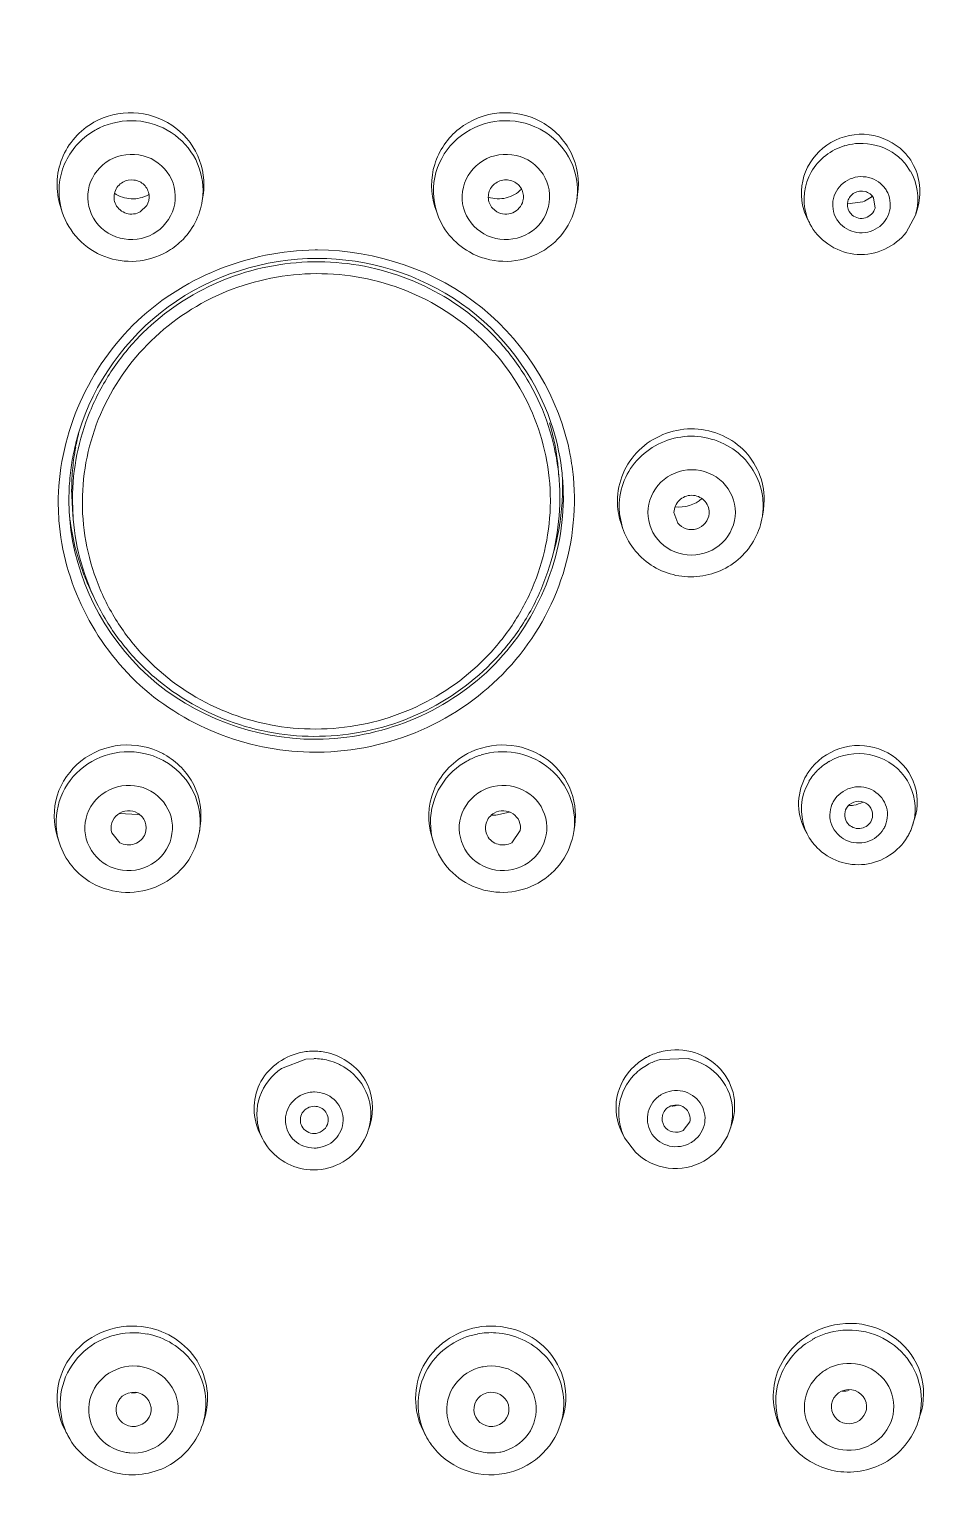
# Model space of a CAD drawing. Header units: millimetres. Extents: x 0 to 460316, y -63250 to 103204.
# Drawn here: x 183185.34 to 183211.08, y 49439.79 to 49481.41 of the extents above; entities that cross this region are included whole.
import ezdxf

# ---------------------------------------------------------------- set-up
doc = ezdxf.new("R2010")
doc.units = ezdxf.units.MM
doc.header["$LTSCALE"] = 25

msp = doc.modelspace()

# ---------------------------------------------------------------- linework, layer by layer
at = {"color": 7, "linetype": 'Continuous', "lineweight": 20}
for p, q in [((183210.149, 49477.585), (183210.272, 49477.394)), ((183190.233, 49476.562), (183190.256, 49476.718)), ((183200.831, 49476.562), (183200.856, 49476.734)), ((183208.928, 49476.527), (183208.498, 49476.469)), ((183209.276, 49476.35), (183209.236, 49476.637)), ((183186.269, 49476.233), (183186.217, 49476.396)), ((183188.659, 49476.419), (183188.477, 49476.243)), ((183196.867, 49476.233), (183196.819, 49476.382)), ((183198.574, 49476.243), (183198.449, 49476.344)), ((183207.406, 49475.958), (183207.368, 49476.034)), ((183208.545, 49476.249), (183208.628, 49476.15)), ((183210.42, 49476.153), (183210.161, 49475.66)), ((183210.42, 49476.153), (183210.474, 49476.324)), ((183207.477, 49475.825), (183207.434, 49475.905)), ((183193.493, 49475.163), (183193.425, 49475.163)), ((183200.331, 49468.681), (183200.308, 49468.961)), ((183186.533, 49468.39), (183186.556, 49467.819)), ((183186.579, 49467.539), (183186.556, 49468.079)), ((183186.579, 49467.539), (183186.556, 49467.819)), ((183203.691, 49467.426), (183203.584, 49467.728)), ((183204.581, 49467.728), (183204.579, 49467.693)), ((183206.089, 49467.625), (183206.116, 49467.806)), ((183206.116, 49467.806), (183206.137, 49468.088)), ((183186.479, 49467.538), (183186.479, 49467.536)), ((183202.125, 49467.296), (183202.042, 49467.688)), ((183202.125, 49467.296), (183202.078, 49467.441)), ((183193.423, 49461.302), (183193.488, 49461.303)), ((183193.428, 49460.935), (183193.495, 49460.935)), ((183207.303, 49459.908), (183207.412, 49460.107)), ((183187.887, 49459.196), (183188.404, 49459.175)), ((183198.538, 49459.148), (183198.929, 49459.236)), ((183209.155, 49458.967), (183209.202, 49459.087)), ((183210.341, 49458.869), (183210.397, 49459.045)), ((183187.897, 49458.372), (183187.672, 49458.648)), ((183190.151, 49458.688), (183190.175, 49458.847)), ((183199.235, 49458.717), (183198.991, 49458.372)), ((183200.749, 49458.688), (183200.775, 49458.863)), ((183207.355, 49458.621), (183207.284, 49458.758)), ((183210.341, 49458.869), (183210.296, 49458.745)), ((183186.188, 49458.359), (183186.132, 49458.529)), ((183196.786, 49458.359), (183196.735, 49458.515)), ((183192.475, 49451.976), (183193.162, 49452.239)), ((183193.162, 49452.239), (183193.394, 49452.248)), ((183202.639, 49451.956), (183202.835, 49452.076)), ((183203.203, 49452.235), (183203.984, 49452.258)), ((183194.929, 49450.226), (183194.981, 49450.39)), ((183203.843, 49450.222), (183204.03, 49450.462)), ((183205.174, 49450.265), (183205.23, 49450.439)), ((183191.943, 49449.978), (183191.864, 49450.134)), ((183202.188, 49450.017), (183202.113, 49450.163)), ((183202.493, 49449.603), (183202.188, 49450.017)), ((183188.438, 49444.488), (183188.669, 49444.452)), ((183197.794, 49444.402), (183198.023, 49444.452)), ((183207.306, 49444.175), (183207.506, 49444.294)), ((183190.243, 49441.899), (183190.295, 49442.061)), ((183200.375, 49441.899), (183200.43, 49442.075)), ((183210.498, 49441.975), (183210.558, 49442.164)), ((183186.424, 49441.582), (183186.338, 49441.751)), ((183196.556, 49441.582), (183196.475, 49441.739)), ((183206.679, 49441.658), (183206.605, 49441.803))]:
    msp.add_line(p, q, dxfattribs=at)
for centre, radius, start, end in [((183188.21, 49476.761), 2.06, 119.2807, 125.3363), ((183188.213, 49476.756), 2.066, 115.4242, 119.2772), ((183198.833, 49476.771), 2.051, 60.5983, 66.6714), ((183208.886, 49476.524), 1.658, 101.696, 106.1177), ((183208.886, 49476.521), 1.661, 89.768, 101.6812), ((183208.886, 49476.522), 1.661, 87.9994, 89.7513), ((183208.912, 49476.585), 1.591, 38.934, 53.2311), ((183208.931, 49476.808), 1.624, 31.9026, 44.6815), ((183208.952, 49476.822), 1.597, 30.4706, 31.8746), ((183208.92, 49476.441), 0.791, 30.4827, 38.8786), ((183188.268, 49477.51), 0.897, 299.2823, 300.1788), ((183188.317, 49476.847), 1.936, 351.5373, 356.1708), ((183198.913, 49476.848), 1.939, 351.5399, 357.5876), ((183208.589, 49477.396), 0.933, 291.3039, 304.7254), ((183208.595, 49477.387), 0.922, 304.7474, 307.1817), ((183208.596, 49477.386), 0.921, 307.1845, 310.5074), ((183208.802, 49476.768), 1.611, 196.8499, 207.0857), ((183208.803, 49476.607), 1.539, 195.8697, 201.7411), ((183208.813, 49476.611), 1.55, 201.737, 207.0852), ((183208.864, 49476.448), 0.791, 210.4827, 218.8786), ((183208.951, 49476.62), 1.541, 342.3806, 346.4871), ((183188.215, 49476.895), 2.054, 299.2972, 313.8541), ((183193.771, 49468.416), 6.56, 4.7624, 16.3833), ((183193.812, 49468.144), 6.642, 7.1931, 18.7428), ((183193.113, 49468.083), 6.657, 163.2662, 166.9997), ((183193.119, 49468.354), 6.587, 165.5446, 169.3121), ((183193.124, 49468.08), 6.669, 167.0012, 172.0998), ((183193.098, 49468.358), 6.564, 169.3143, 174.4714), ((183193.103, 49468.083), 6.647, 172.0996, 177.2988), ((183193.086, 49468.359), 6.552, 174.4717, 179.7341), ((183193.81, 49468.14), 6.544, 4.7451, 7.2013), ((183193.819, 49468.147), 6.634, 4.7682, 7.1803), ((183193.839, 49468.08), 6.927, 5.3006, 10.5773), ((183193.796, 49468.139), 6.558, 359.7393, 4.7446), ((183193.806, 49468.42), 6.625, 359.8664, 3.1693), ((183193.823, 49468.147), 6.63, 359.5734, 4.7508), ((183193.07, 49468.086), 6.614, 177.3096, 184.7665), ((183193.805, 49468.42), 6.626, 357.254, 359.8637), ((183193.073, 49468.017), 6.918, 180.3955, 184.2805), ((183193.08, 49468.361), 6.647, 185.6166, 187.1142), ((183193.746, 49468.426), 6.685, 344.5948, 357.2324), ((183203.961, 49468.049), 1.978, 179.7901, 197.8864), ((183203.966, 49467.892), 1.934, 179.7404, 186.0554), ((183204.165, 49467.911), 1.945, 351.5469, 356.9371), ((183204.175, 49467.91), 1.934, 359.7404, 6.0554), ((183204.182, 49467.91), 1.928, 356.9397, 359.7361), ((183193.104, 49468.368), 6.671, 187.1459, 200.6286), ((183193.119, 49468.375), 6.688, 200.6445, 204.7681), ((183193.113, 49468.373), 6.682, 204.7693, 207.2851), ((183188.153, 49458.896), 2.051, 60.5982, 66.6714), ((183188.139, 49459.047), 2.091, 60.5932, 62.2659), ((183198.726, 49458.887), 2.06, 119.2806, 125.3362), ((183198.723, 49459.023), 2.116, 117.7292, 119.2813), ((183198.724, 49458.891), 2.055, 118.0399, 119.2815), ((183198.73, 49458.88), 2.068, 116.1969, 118.0394), ((183198.738, 49458.862), 2.087, 107.1376, 116.1894), ((183208.792, 49459.271), 1.623, 122.5951, 130.4862), ((183208.794, 49459.269), 1.626, 120.636, 122.5963), ((183208.795, 49459.267), 1.628, 119.5684, 120.6356), ((183208.748, 49459.455), 1.639, 148.1838, 149.1424), ((183208.781, 49459.434), 1.678, 136.0294, 148.144), ((183208.773, 49459.293), 1.594, 134.8081, 149.0861), ((183208.78, 49459.287), 1.603, 130.4932, 134.8039), ((183208.788, 49459.151), 0.792, 149.1412, 157.5271), ((183208.509, 49460.362), 0.942, 271.4269, 279.9825), ((183208.507, 49460.368), 0.948, 280.0334, 297.1516), ((183188.183, 49460.067), 0.919, 283.9248, 284.5098), ((183188.183, 49460.068), 0.919, 284.51, 285.8922), ((183198.534, 49460.076), 0.928, 263.4569, 267.2219), ((183198.534, 49460.074), 0.926, 267.2216, 270.2234), ((183208.867, 49459.336), 1.547, 342.3978, 352.1147), ((183188.033, 49458.956), 1.94, 190.3576, 197.9483), ((183188.233, 49458.973), 1.939, 351.5399, 357.5876), ((183198.632, 49458.956), 1.941, 188.2187, 197.9423), ((183198.834, 49458.973), 1.936, 351.5375, 356.7358), ((183208.779, 49459.352), 1.602, 207.1775, 224.6054), ((183208.839, 49459.168), 0.792, 329.1412, 337.5271), ((183208.822, 49459.352), 1.594, 329.1428, 333.5513), ((183208.827, 49459.35), 1.589, 333.5528, 337.591), ((183193.383, 49450.711), 1.757, 90.7479, 103.4519), ((183193.383, 49450.734), 1.734, 90.0002, 90.73), ((183193.383, 49450.736), 1.733, 89.3284, 89.9999), ((183193.382, 49450.718), 1.75, 76.3669, 89.317), ((183203.645, 49450.758), 1.749, 105.775, 118.3717), ((183193.395, 49450.597), 1.659, 76.0762, 89.9788), ((183193.399, 49450.618), 1.637, 65.4681, 76.0391), ((183193.407, 49450.636), 1.618, 60.0746, 65.455), ((183193.409, 49450.64), 1.613, 59.2301, 60.0691), ((183203.63, 49450.788), 1.715, 119.2835, 132.8256), ((183203.618, 49450.678), 1.61, 127.4611, 132.5401), ((183203.629, 49450.79), 1.713, 118.4045, 119.2817), ((183203.626, 49450.668), 1.623, 117.959, 119.2814), ((183203.63, 49450.661), 1.631, 117.0066, 117.9594), ((183203.64, 49450.64), 1.654, 105.3004, 116.9866), ((183203.643, 49450.656), 1.637, 76.5621, 78.002), ((183203.642, 49450.652), 1.642, 68.1404, 76.5585), ((183193.406, 49450.473), 0.84, 90.0052, 98.0678), ((183203.645, 49450.526), 0.824, 119.2806, 127.445), ((183203.432, 49451.854), 0.948, 275.5909, 282.8622), ((183193.412, 49450.709), 1.592, 331.7089, 342.3517), ((183193.459, 49450.693), 1.543, 342.3837, 349.3051), ((183203.661, 49450.746), 1.588, 334.5753, 342.3715), ((183203.703, 49450.732), 1.544, 342.3869, 350.7131), ((183193.317, 49450.682), 1.544, 198.6991, 207.1043), ((183193.359, 49450.704), 1.591, 207.1285, 216.5357), ((183203.562, 49450.72), 1.543, 200.1092, 207.1081), ((183203.649, 49450.586), 0.824, 299.2806, 307.445), ((183193.398, 49450.562), 0.84, 270.0052, 278.0678), ((183198.413, 49442.365), 2.129, 86.563, 100.575), ((183208.54, 49442.56), 2.193, 117.1325, 119.2774), ((183208.536, 49442.453), 2.116, 105.1565, 116.146), ((183208.517, 49442.492), 2.073, 118.3972, 119.2792), ((183208.524, 49442.479), 2.088, 116.159, 118.3957), ((183188.291, 49442.254), 1.298, 79.3814, 85.76), ((183198.423, 49442.252), 1.3, 100.6062, 106.9778), ((183208.538, 49442.346), 1.279, 119.278, 125.7171), ((183188.26, 49443.733), 0.947, 267.236, 277.5424), ((183208.282, 49443.77), 0.945, 274.6595, 286.3245), ((183198.495, 49442.495), 1.972, 344.6519, 359.3978), ((183188.361, 49442.497), 1.974, 342.3914, 351.8978), ((183198.306, 49442.479), 1.966, 194.2969, 201.999), ((183198.497, 49442.496), 1.97, 342.3823, 344.631), ((183208.436, 49442.557), 1.974, 199.0643, 207.1056), ((183208.617, 49442.572), 1.974, 342.3822, 349.3703), ((183188.18, 49442.481), 1.973, 201.588, 207.1104), ((183198.315, 49442.483), 1.977, 201.9965, 207.0946), ((183198.353, 49442.503), 2.019, 207.1283, 215.3868), ((183208.484, 49442.583), 2.028, 207.1466, 218.2578), ((183188.28, 49442.382), 1.298, 259.3814, 265.76), ((183198.412, 49442.384), 1.3, 280.6062, 286.9778), ((183208.543, 49442.441), 1.279, 299.278, 305.7171)]:
    msp.add_arc(centre, radius, start, end, dxfattribs=at)
for centre, major_axis, ratio in [((183188.286, 49442.321), (0.494, 0.054), 0.975404), ((183198.417, 49442.321), (0.496, 0.036), 0.975732), ((183208.539, 49442.396), (0.497, 0.023), 0.974857)]:
    msp.add_ellipse(centre, major_axis=major_axis, ratio=ratio, dxfattribs=at)
for points, knots in [([(183193.585, 49522.819), (183200.728, 49522.822), (183215.108, 49520.069), (183233.353, 49508.2), (183245.58, 49490.378), (183248.401, 49476.224), (183248.369, 49469.254)], [0, 0, 0, 0, 0.253221, 0.504354, 0.752934, 1, 1, 1, 1]), ([(183141.503, 49478.122), (183142.609, 49483.98), (183146.99, 49495.445), (183159.095, 49509.298), (183175.261, 49518.327), (183187.519, 49520.413), (183193.611, 49520.413)], [0, 0, 0, 0, 0.247026, 0.496217, 0.747546, 1, 1, 1, 1]), ([(183190.256, 49476.718), (183190.311, 49477.089), (183190.203, 49477.883), (183189.426, 49478.789), (183188.286, 49479.158), (183187.499, 49478.968), (183187.166, 49478.781)], [0, 0, 0, 0, 0.247154, 0.496335, 0.748038, 1, 1, 1, 1]), ([(183199.846, 49478.781), (183199.489, 49478.982), (183198.633, 49479.17), (183197.427, 49478.694), (183196.688, 49477.633), (183196.695, 49476.764), (183196.819, 49476.382)], [0, 0, 0, 0, 0.251421, 0.503447, 0.75297, 1, 1, 1, 1]), ([(183187.166, 49478.781), (183186.767, 49478.558), (183186.103, 49477.821), (183186.077, 49476.826), (183186.217, 49476.396)], [0, 0, 0, 0, 0.502218, 1, 1, 1, 1]), ([(183187.326, 49478.622), (183187.643, 49478.772), (183188.365, 49478.912), (183189.399, 49478.57), (183190.128, 49477.77), (183190.272, 49477.059), (183190.249, 49476.718)], [0, 0, 0, 0, 0.252975, 0.504928, 0.753619, 1, 1, 1, 1]), ([(183196.867, 49476.233), (183196.752, 49476.59), (183196.735, 49477.396), (183197.387, 49478.404), (183198.482, 49478.91), (183199.292, 49478.807), (183199.645, 49478.655)], [0, 0, 0, 0, 0.246335, 0.495045, 0.747261, 1, 1, 1, 1]), ([(183199.84, 49478.558), (183200.152, 49478.382), (183200.69, 49477.855), (183200.865, 49477.12), (183200.85, 49476.766)], [0, 0, 0, 0, 0.502626, 1, 1, 1, 1]), ([(183200.856, 49476.734), (183200.915, 49477.127), (183200.787, 49477.972), (183200.194, 49478.585), (183199.846, 49478.781)], [0, 0, 0, 0, 0.498452, 1, 1, 1, 1]), ([(183186.269, 49476.233), (183186.144, 49476.62), (183186.146, 49477.505), (183186.683, 49478.204), (183187.019, 49478.442)], [0, 0, 0, 0, 0.497128, 1, 1, 1, 1]), ([(183210.085, 49477.95), (183209.83, 49478.207), (183209.115, 49478.555), (183207.969, 49478.312), (183207.193, 49477.436), (183207.156, 49476.645), (183207.26, 49476.301)], [0, 0, 0, 0, 0.249499, 0.501816, 0.75268, 1, 1, 1, 1]), ([(183207.323, 49476.186), (183207.214, 49476.568), (183207.32, 49477.466), (183208.037, 49478.005), (183208.425, 49478.117)], [0, 0, 0, 0, 0.495598, 1, 1, 1, 1]), ([(183188.844, 49475.619), (183188.568, 49475.464), (183187.872, 49475.37), (183187.04, 49475.988), (183186.899, 49477.017), (183187.341, 49477.559), (183187.613, 49477.711)], [0, 0, 0, 0, 0.253346, 0.50366, 0.750288, 1, 1, 1, 1]), ([(183187.613, 49477.711), (183187.889, 49477.866), (183188.586, 49477.96), (183189.418, 49477.342), (183189.558, 49476.313), (183189.116, 49475.772), (183188.844, 49475.619)], [0, 0, 0, 0, 0.253346, 0.50366, 0.750288, 1, 1, 1, 1]), ([(183198.202, 49475.619), (183197.931, 49475.771), (183197.493, 49476.316), (183197.645, 49477.343), (183198.478, 49477.959), (183199.176, 49477.867), (183199.452, 49477.711)], [0, 0, 0, 0, 0.248597, 0.495523, 0.746937, 1, 1, 1, 1]), ([(183199.452, 49477.711), (183199.722, 49477.559), (183200.161, 49477.014), (183200.008, 49475.987), (183199.175, 49475.371), (183198.477, 49475.464), (183198.202, 49475.619)], [0, 0, 0, 0, 0.248597, 0.495523, 0.746937, 1, 1, 1, 1]), ([(183187.783, 49476.449), (183187.729, 49476.555), (183187.706, 49476.822), (183187.878, 49477.025), (183187.983, 49477.083)], [0, 0, 0, 0, 0.496842, 1, 1, 1, 1]), ([(183187.983, 49477.083), (183188.076, 49477.136), (183188.302, 49477.18), (183188.608, 49477.033), (183188.761, 49476.731), (183188.713, 49476.508), (183188.659, 49476.419)], [0, 0, 0, 0, 0.253388, 0.505079, 0.752735, 1, 1, 1, 1]), ([(183198.449, 49476.344), (183198.375, 49476.427), (183198.284, 49476.656), (183198.412, 49477), (183198.731, 49477.181), (183198.977, 49477.139), (183199.077, 49477.083)], [0, 0, 0, 0, 0.247157, 0.494949, 0.747093, 1, 1, 1, 1]), ([(183199.269, 49476.886), (183199.153, 49476.766), (183198.845, 49476.59), (183198.49, 49476.604), (183198.331, 49476.657)], [0, 0, 0, 0, 0.499621, 1, 1, 1, 1]), ([(183199.077, 49477.083), (183199.166, 49477.033), (183199.317, 49476.871), (183199.334, 49476.649), (183199.309, 49476.551)], [0, 0, 0, 0, 0.502434, 1, 1, 1, 1]), ([(183208.183, 49476.047), (183208.085, 49476.214), (183208.018, 49476.646), (183208.398, 49477.169), (183209.029, 49477.308), (183209.412, 49477.091), (183209.536, 49476.937)], [0, 0, 0, 0, 0.246561, 0.495802, 0.748938, 1, 1, 1, 1]), ([(183188.707, 49476.728), (183188.561, 49476.646), (183188.217, 49476.563), (183187.882, 49476.676), (183187.745, 49476.771)], [0, 0, 0, 0, 0.500278, 1, 1, 1, 1]), ([(183188.477, 49476.243), (183188.362, 49476.178), (183188.069, 49476.142), (183187.841, 49476.333), (183187.783, 49476.449)], [0, 0, 0, 0, 0.503318, 1, 1, 1, 1]), ([(183197.794, 49475.105), (183198.078, 49474.944), (183198.737, 49474.76), (183199.733, 49474.969), (183200.52, 49475.611), (183200.783, 49476.241), (183200.831, 49476.562)], [0, 0, 0, 0, 0.250485, 0.501251, 0.751207, 1, 1, 1, 1]), ([(183199.309, 49476.551), (183199.273, 49476.408), (183199.048, 49476.145), (183198.704, 49476.17), (183198.574, 49476.243)], [0, 0, 0, 0, 0.496874, 1, 1, 1, 1]), ([(183209.601, 49476.842), (183209.7, 49476.675), (183209.767, 49476.243), (183209.386, 49475.72), (183208.756, 49475.58), (183208.373, 49475.798), (183208.249, 49475.951)], [0, 0, 0, 0, 0.246561, 0.495802, 0.748938, 1, 1, 1, 1]), ([(183209.236, 49476.637), (183209.185, 49476.723), (183209.003, 49476.859), (183208.675, 49476.815), (183208.464, 49476.558), (183208.494, 49476.334), (183208.545, 49476.249)], [0, 0, 0, 0, 0.25031, 0.503649, 0.75336, 1, 1, 1, 1]), ([(183186.269, 49476.233), (183186.361, 49475.951), (183186.679, 49475.419), (183187.45, 49474.912), (183188.365, 49474.778), (183188.959, 49474.958), (183189.22, 49475.104)], [0, 0, 0, 0, 0.24879, 0.498606, 0.749285, 1, 1, 1, 1]), ([(183196.867, 49476.233), (183196.943, 49475.998), (183197.187, 49475.552), (183197.578, 49475.227), (183197.794, 49475.105)], [0, 0, 0, 0, 0.499173, 1, 1, 1, 1]), ([(183208.628, 49476.15), (183208.727, 49476.066), (183209.03, 49476.001), (183209.244, 49476.226), (183209.276, 49476.35)], [0, 0, 0, 0, 0.502413, 1, 1, 1, 1]), ([(183210.161, 49475.66), (183209.851, 49475.259), (183208.759, 49474.745), (183207.735, 49475.387), (183207.478, 49475.824)], [0, 0, 0, 0, 0.500489, 1, 1, 1, 1]), ([(183193.425, 49475.163), (183191.564, 49475.146), (183187.728, 49473.635), (183186.142, 49469.797), (183186.155, 49467.97)], [0, 0, 0, 0, 0.504611, 1, 1, 1, 1]), ([(183186.556, 49468.11), (183186.558, 49468.532), (183186.644, 49469.378), (183187.015, 49470.599), (183187.614, 49471.733), (183188.685, 49473.071), (183190.482, 49474.337), (183193.038, 49474.973), (183195.653, 49474.657), (183197.589, 49473.622), (183198.815, 49472.425), (183199.547, 49471.374), (183200.062, 49470.207), (183200.249, 49469.378), (183200.302, 49468.96)], [0, 0, 0, 0, 0.061808, 0.12378, 0.186007, 0.248541, 0.373968, 0.500195, 0.626369, 0.751666, 0.814126, 0.876289, 0.938215, 1, 1, 1, 1]), ([(183186.738, 49469.999), (183187.157, 49471.393), (183188.995, 49473.978), (183192.009, 49474.924), (183193.487, 49474.924)], [0, 0, 0, 0, 0.496088, 1, 1, 1, 1]), ([(183193.487, 49474.924), (183194.914, 49474.924), (183197.819, 49474.045), (183199.65, 49471.607), (183200.101, 49470.279)], [0, 0, 0, 0, 0.504203, 1, 1, 1, 1]), ([(183200.648, 49469.352), (183200.351, 49470.944), (183198.517, 49474.025), (183195.14, 49475.163), (183193.493, 49475.163)], [0, 0, 0, 0, 0.495898, 1, 1, 1, 1]), ([(183193.458, 49474.492), (183192.6, 49474.488), (183190.871, 49474.148), (183188.676, 49472.718), (183187.195, 49470.58), (183186.841, 49468.88), (183186.837, 49468.042)], [0, 0, 0, 0, 0.252903, 0.504323, 0.753216, 1, 1, 1, 1]), ([(183200.085, 49468.072), (183200.084, 49468.911), (183199.737, 49470.614), (183198.254, 49472.753), (183196.051, 49474.172), (183194.318, 49474.496), (183193.458, 49474.492)], [0, 0, 0, 0, 0.247058, 0.495642, 0.746781, 1, 1, 1, 1]), ([(183245.946, 49473.472), (183246.506, 49466.807), (183244.88, 49453.044), (183234.55, 49435.041), (183218.023, 49422.239), (183204.482, 49418.45), (183197.648, 49417.88)], [0, 0, 0, 0, 0.246878, 0.495594, 0.746891, 1, 1, 1, 1]), ([(183246.25, 49472.693), (183246.693, 49466.056), (183244.87, 49452.404), (183234.414, 49434.621), (183217.91, 49422.002), (183204.448, 49418.265), (183197.655, 49417.699)], [0, 0, 0, 0, 0.246916, 0.495675, 0.74696, 1, 1, 1, 1]), ([(183206.137, 49468.088), (183206.138, 49468.351), (183206.031, 49468.885), (183205.424, 49469.775), (183204.061, 49470.318), (183202.71, 49469.75), (183202.097, 49468.856), (183201.984, 49468.32), (183201.983, 49468.056)], [0, 0, 0, 0, 0.124419, 0.249289, 0.498016, 0.748792, 0.875039, 1, 1, 1, 1]), ([(183202.031, 49467.901), (183202.032, 49468.151), (183202.135, 49468.658), (183202.7, 49469.513), (183203.959, 49470.086), (183205.271, 49469.648), (183205.919, 49468.856), (183206.073, 49468.362), (183206.099, 49468.114)], [0, 0, 0, 0, 0.124587, 0.250184, 0.500295, 0.75012, 0.875514, 1, 1, 1, 1]), ([(183193.495, 49460.935), (183194.496, 49460.944), (183196.51, 49461.371), (183199.009, 49463.136), (183200.584, 49465.734), (183200.826, 49467.749), (183200.736, 49468.72)], [0, 0, 0, 0, 0.253103, 0.504519, 0.753229, 1, 1, 1, 1]), ([(183202.844, 49467.728), (183202.846, 49468.038), (183203.126, 49468.686), (183204.089, 49469.062), (183205.053, 49468.686), (183205.327, 49468.037), (183205.325, 49467.728)], [0, 0, 0, 0, 0.24806, 0.500802, 0.752747, 1, 1, 1, 1]), ([(183203.584, 49467.728), (183203.585, 49467.852), (183203.698, 49468.112), (183204.084, 49468.263), (183204.471, 49468.112), (183204.581, 49467.852), (183204.581, 49467.728)], [0, 0, 0, 0, 0.24805, 0.500816, 0.75279, 1, 1, 1, 1]), ([(183200.354, 49468.109), (183200.352, 49467.681), (183200.263, 49466.821), (183199.883, 49465.583), (183199.267, 49464.436), (183198.168, 49463.087), (183196.33, 49461.826), (183193.726, 49461.227), (183191.083, 49461.608), (183189.151, 49462.714), (183187.949, 49463.968), (183187.246, 49465.06), (183186.769, 49466.264), (183186.614, 49467.113), (183186.579, 49467.539)], [0, 0, 0, 0, 0.061897, 0.123945, 0.186231, 0.248801, 0.374217, 0.500347, 0.626381, 0.751559, 0.813999, 0.876172, 0.938139, 1, 1, 1, 1]), ([(183186.837, 49468.012), (183186.837, 49467.591), (183186.923, 49466.746), (183187.302, 49465.531), (183187.918, 49464.412), (183189.02, 49463.107), (183190.862, 49461.916), (183193.449, 49461.426), (183196.036, 49461.929), (183197.881, 49463.128), (183198.988, 49464.437), (183199.609, 49465.559), (183199.993, 49466.775), (183200.083, 49467.621), (183200.085, 49468.042)], [0, 0, 0, 0, 0.0618, 0.123673, 0.185742, 0.248093, 0.373168, 0.499281, 0.625603, 0.751187, 0.813811, 0.876114, 0.938144, 1, 1, 1, 1]), ([(183193.488, 49461.303), (183195.256, 49461.318), (183198.898, 49462.74), (183200.44, 49466.362), (183200.453, 49468.098)], [0, 0, 0, 0, 0.50466, 1, 1, 1, 1]), ([(183205.325, 49467.728), (183205.324, 49467.418), (183205.044, 49466.77), (183204.081, 49466.394), (183203.116, 49466.769), (183202.843, 49467.419), (183202.844, 49467.728)], [0, 0, 0, 0, 0.24806, 0.500802, 0.752747, 1, 1, 1, 1]), ([(183186.174, 49467.501), (183186.303, 49465.77), (183188.014, 49462.26), (183191.66, 49460.935), (183193.428, 49460.935)], [0, 0, 0, 0, 0.495424, 1, 1, 1, 1]), ([(183186.479, 49467.536), (183186.616, 49465.888), (183188.266, 49462.558), (183191.739, 49461.302), (183193.423, 49461.302)], [0, 0, 0, 0, 0.495449, 1, 1, 1, 1]), ([(183202.125, 49467.296), (183202.262, 49466.873), (183202.854, 49466.1), (183204.248, 49465.757), (183205.568, 49466.326), (183206.023, 49467.186), (183206.089, 49467.625)], [0, 0, 0, 0, 0.249209, 0.500003, 0.750795, 1, 1, 1, 1]), ([(183204.579, 49467.693), (183204.572, 49467.598), (183204.494, 49467.405), (183204.236, 49467.237), (183203.927, 49467.235), (183203.753, 49467.351), (183203.691, 49467.426)], [0, 0, 0, 0, 0.24706, 0.497864, 0.750242, 1, 1, 1, 1]), ([(183189.112, 49460.898), (183188.754, 49461.086), (183187.909, 49461.253), (183186.729, 49460.784), (183186.004, 49459.749), (183186.012, 49458.902), (183186.132, 49458.529)], [0, 0, 0, 0, 0.25355, 0.50629, 0.754476, 1, 1, 1, 1]), ([(183200.775, 49458.863), (183200.829, 49459.223), (183200.724, 49459.997), (183199.963, 49460.879), (183198.848, 49461.243), (183198.073, 49461.071), (183197.739, 49460.896)], [0, 0, 0, 0, 0.245587, 0.493522, 0.745907, 1, 1, 1, 1]), ([(183210.397, 49459.045), (183210.505, 49459.385), (183210.481, 49460.17), (183209.692, 49461.033), (183208.537, 49461.23), (183207.829, 49460.864), (183207.573, 49460.599)], [0, 0, 0, 0, 0.24588, 0.493156, 0.746003, 1, 1, 1, 1]), ([(183186.125, 49458.608), (183186.061, 49458.956), (183186.134, 49459.71), (183186.822, 49460.605), (183187.873, 49461.033), (183188.632, 49460.924), (183188.966, 49460.78)], [0, 0, 0, 0, 0.246303, 0.495328, 0.747527, 1, 1, 1, 1]), ([(183189.16, 49460.683), (183189.472, 49460.508), (183190.01, 49459.98), (183190.185, 49459.245), (183190.17, 49458.891)], [0, 0, 0, 0, 0.502626, 1, 1, 1, 1]), ([(183190.175, 49458.847), (183190.232, 49459.235), (183190.101, 49460.071), (183189.511, 49460.673), (183189.165, 49460.868)], [0, 0, 0, 0, 0.496258, 1, 1, 1, 1]), ([(183197.688, 49460.868), (183197.293, 49460.646), (183196.63, 49459.924), (183196.598, 49458.939), (183196.735, 49458.515)], [0, 0, 0, 0, 0.504668, 1, 1, 1, 1]), ([(183198.123, 49460.857), (183198.434, 49460.952), (183199.108, 49460.997), (183200.028, 49460.601), (183200.659, 49459.832), (183200.785, 49459.178), (183200.767, 49458.862)], [0, 0, 0, 0, 0.253212, 0.504885, 0.753448, 1, 1, 1, 1]), ([(183209.11, 49460.87), (183209.497, 49460.798), (183210.24, 49460.353), (183210.452, 49459.507), (183210.399, 49459.124)], [0, 0, 0, 0, 0.504117, 1, 1, 1, 1]), ([(183196.711, 49458.679), (183196.661, 49459.03), (183196.761, 49459.779), (183197.242, 49460.36), (183197.535, 49460.567)], [0, 0, 0, 0, 0.497106, 1, 1, 1, 1]), ([(183207.342, 49460.296), (183207.205, 49460.068), (183207.042, 49459.536), (183207.164, 49458.993), (183207.284, 49458.758)], [0, 0, 0, 0, 0.502413, 1, 1, 1, 1]), ([(183187.522, 49457.744), (183187.251, 49457.897), (183186.813, 49458.442), (183186.966, 49459.469), (183187.799, 49460.084), (183188.497, 49459.992), (183188.772, 49459.837)], [0, 0, 0, 0, 0.248597, 0.495523, 0.746937, 1, 1, 1, 1]), ([(183188.772, 49459.837), (183189.043, 49459.684), (183189.481, 49459.139), (183189.328, 49458.112), (183188.496, 49457.497), (183187.797, 49457.589), (183187.522, 49457.744)], [0, 0, 0, 0, 0.248597, 0.495523, 0.746937, 1, 1, 1, 1]), ([(183199.361, 49457.744), (183199.084, 49457.59), (183198.388, 49457.495), (183197.556, 49458.114), (183197.415, 49459.143), (183197.857, 49459.684), (183198.13, 49459.837)], [0, 0, 0, 0, 0.253346, 0.50366, 0.750288, 1, 1, 1, 1]), ([(183198.13, 49459.837), (183198.406, 49459.992), (183199.102, 49460.086), (183199.934, 49459.467), (183200.075, 49458.438), (183199.633, 49457.897), (183199.361, 49457.744)], [0, 0, 0, 0, 0.253346, 0.50366, 0.750288, 1, 1, 1, 1]), ([(183208.108, 49459.557), (183208.209, 49459.727), (183208.558, 49459.996), (183209.202, 49459.947), (183209.651, 49459.482), (183209.645, 49459.045), (183209.571, 49458.866)], [0, 0, 0, 0, 0.251229, 0.504323, 0.753404, 1, 1, 1, 1]), ([(183209.519, 49458.762), (183209.418, 49458.592), (183209.069, 49458.324), (183208.425, 49458.373), (183207.975, 49458.838), (183207.982, 49459.275), (183208.056, 49459.454)], [0, 0, 0, 0, 0.251229, 0.504323, 0.753404, 1, 1, 1, 1]), ([(183209.202, 49459.087), (183209.219, 49459.174), (183209.188, 49459.369), (183208.962, 49459.555), (183208.669, 49459.557), (183208.514, 49459.432), (183208.467, 49459.355)], [0, 0, 0, 0, 0.246374, 0.496068, 0.749088, 1, 1, 1, 1]), ([(183187.672, 49458.648), (183187.644, 49458.739), (183187.644, 49458.945), (183187.822, 49459.195), (183188.11, 49459.306), (183188.314, 49459.261), (183188.399, 49459.213)], [0, 0, 0, 0, 0.246295, 0.49525, 0.747677, 1, 1, 1, 1]), ([(183188.399, 49459.213), (183188.496, 49459.158), (183188.657, 49458.975), (183188.654, 49458.731), (183188.616, 49458.628)], [0, 0, 0, 0, 0.5022, 1, 1, 1, 1]), ([(183198.302, 49458.567), (183198.245, 49458.674), (183198.216, 49458.945), (183198.39, 49459.153), (183198.497, 49459.213)], [0, 0, 0, 0, 0.496887, 1, 1, 1, 1]), ([(183198.497, 49459.213), (183198.577, 49459.258), (183198.767, 49459.303), (183199.041, 49459.215), (183199.226, 49458.996), (183199.25, 49458.805), (183199.235, 49458.717)], [0, 0, 0, 0, 0.252946, 0.505023, 0.753595, 1, 1, 1, 1]), ([(183208.502, 49458.916), (183208.581, 49458.822), (183208.847, 49458.708), (183209.092, 49458.862), (183209.155, 49458.967)], [0, 0, 0, 0, 0.499967, 1, 1, 1, 1]), ([(183187.114, 49457.23), (183187.399, 49457.07), (183188.058, 49456.885), (183189.053, 49457.095), (183189.841, 49457.736), (183190.103, 49458.366), (183190.151, 49458.688)], [0, 0, 0, 0, 0.250485, 0.501251, 0.751207, 1, 1, 1, 1]), ([(183188.616, 49458.628), (183188.567, 49458.498), (183188.338, 49458.273), (183188.02, 49458.303), (183187.897, 49458.372)], [0, 0, 0, 0, 0.497485, 1, 1, 1, 1]), ([(183198.991, 49458.372), (183198.878, 49458.309), (183198.59, 49458.271), (183198.363, 49458.454), (183198.302, 49458.567)], [0, 0, 0, 0, 0.503187, 1, 1, 1, 1]), ([(183199.737, 49457.229), (183200.002, 49457.378), (183200.472, 49457.8), (183200.704, 49458.388), (183200.749, 49458.688)], [0, 0, 0, 0, 0.501072, 1, 1, 1, 1]), ([(183186.188, 49458.359), (183186.264, 49458.123), (183186.508, 49457.677), (183186.898, 49457.352), (183187.114, 49457.23)], [0, 0, 0, 0, 0.499173, 1, 1, 1, 1]), ([(183196.786, 49458.359), (183196.877, 49458.076), (183197.195, 49457.545), (183197.966, 49457.038), (183198.881, 49456.904), (183199.476, 49457.083), (183199.737, 49457.229)], [0, 0, 0, 0, 0.24879, 0.498606, 0.749285, 1, 1, 1, 1]), ([(183210.19, 49458.534), (183209.946, 49458.125), (183209.02, 49457.511), (183207.974, 49457.888), (183207.639, 49458.228)], [0, 0, 0, 0, 0.499885, 1, 1, 1, 1]), ([(183192.975, 49452.42), (183192.51, 49452.309), (183191.632, 49451.655), (183191.652, 49450.548), (183191.864, 49450.134)], [0, 0, 0, 0, 0.506858, 1, 1, 1, 1]), ([(183194.981, 49450.39), (183195.109, 49450.793), (183195.008, 49451.763), (183194.215, 49452.317), (183193.794, 49452.419)], [0, 0, 0, 0, 0.494116, 1, 1, 1, 1]), ([(183205.23, 49450.439), (183205.316, 49450.71), (183205.337, 49451.316), (183204.877, 49452.098), (183204.074, 49452.535), (183203.455, 49452.522), (183203.17, 49452.441)], [0, 0, 0, 0, 0.245853, 0.492449, 0.744157, 1, 1, 1, 1]), ([(183191.855, 49450.187), (183191.749, 49450.501), (183191.748, 49451.224), (183192.197, 49451.788), (183192.475, 49451.976)], [0, 0, 0, 0, 0.497023, 1, 1, 1, 1]), ([(183194.234, 49452.026), (183194.503, 49451.866), (183194.954, 49451.375), (183195.032, 49450.711), (183194.975, 49450.407)], [0, 0, 0, 0, 0.502426, 1, 1, 1, 1]), ([(183202.464, 49452.046), (183202.215, 49451.815), (183201.852, 49451.184), (183201.961, 49450.46), (183202.113, 49450.163)], [0, 0, 0, 0, 0.504173, 1, 1, 1, 1]), ([(183204.253, 49452.176), (183204.576, 49452.046), (183205.15, 49451.563), (183205.282, 49450.821), (183205.226, 49450.483)], [0, 0, 0, 0, 0.503193, 1, 1, 1, 1]), ([(183202.113, 49450.19), (183202.01, 49450.471), (183201.973, 49451.112), (183202.307, 49451.66), (183202.529, 49451.864)], [0, 0, 0, 0, 0.497722, 1, 1, 1, 1]), ([(183193.398, 49449.722), (183193.2, 49449.722), (183192.791, 49449.873), (183192.507, 49450.455), (183192.707, 49451.07), (183193.091, 49451.277), (183193.288, 49451.305)], [0, 0, 0, 0, 0.252232, 0.499875, 0.747635, 1, 1, 1, 1]), ([(183193.405, 49451.313), (183193.604, 49451.313), (183194.013, 49451.162), (183194.297, 49450.581), (183194.096, 49449.965), (183193.712, 49449.758), (183193.516, 49449.73)], [0, 0, 0, 0, 0.252232, 0.499875, 0.747635, 1, 1, 1, 1]), ([(183204.052, 49449.867), (183203.878, 49449.77), (183203.445, 49449.704), (183202.906, 49450.061), (183202.759, 49450.691), (183202.988, 49451.061), (183203.143, 49451.18)], [0, 0, 0, 0, 0.253434, 0.504201, 0.751031, 1, 1, 1, 1]), ([(183203.241, 49451.245), (183203.415, 49451.342), (183203.849, 49451.408), (183204.388, 49451.051), (183204.535, 49450.421), (183204.305, 49450.051), (183204.15, 49449.932)], [0, 0, 0, 0, 0.253434, 0.504201, 0.751031, 1, 1, 1, 1]), ([(183193.404, 49450.907), (183193.274, 49450.907), (183192.998, 49450.767), (183192.989, 49450.454), (183193.048, 49450.342)], [0, 0, 0, 0, 0.505455, 1, 1, 1, 1]), ([(183193.776, 49450.391), (183193.817, 49450.503), (183193.781, 49450.786), (183193.524, 49450.907), (183193.404, 49450.907)], [0, 0, 0, 0, 0.495184, 1, 1, 1, 1]), ([(183203.448, 49450.894), (183203.358, 49450.843), (183203.212, 49450.661), (183203.255, 49450.432), (183203.311, 49450.347)], [0, 0, 0, 0, 0.502943, 1, 1, 1, 1]), ([(183204.03, 49450.462), (183204.067, 49450.6), (183203.946, 49450.955), (183203.576, 49450.965), (183203.448, 49450.894)], [0, 0, 0, 0, 0.493867, 1, 1, 1, 1]), ([(183203.311, 49450.347), (183203.365, 49450.266), (183203.543, 49450.142), (183203.757, 49450.174), (183203.843, 49450.222)], [0, 0, 0, 0, 0.497256, 1, 1, 1, 1]), ([(183194.814, 49449.954), (183194.678, 49449.701), (183194.258, 49449.262), (183193.671, 49449.105), (183193.383, 49449.105)], [0, 0, 0, 0, 0.499285, 1, 1, 1, 1]), ([(183193.383, 49449.105), (183193.133, 49449.105), (183192.627, 49449.222), (183192.229, 49449.557), (183192.081, 49449.757)], [0, 0, 0, 0, 0.500701, 1, 1, 1, 1]), ([(183204.428, 49449.352), (183204.129, 49449.184), (183203.404, 49449.039), (183202.738, 49449.364), (183202.493, 49449.603)], [0, 0, 0, 0, 0.500476, 1, 1, 1, 1]), ([(183186.338, 49441.751), (183186.168, 49442.082), (183186.018, 49442.864), (183186.485, 49443.961), (183187.471, 49444.653), (183188.286, 49444.716), (183188.67, 49444.644)], [0, 0, 0, 0, 0.24463, 0.49073, 0.743251, 1, 1, 1, 1]), ([(183186.346, 49441.755), (183186.223, 49442.066), (183186.138, 49442.768), (183186.553, 49443.738), (183187.389, 49444.393), (183188.095, 49444.514), (183188.438, 49444.488)], [0, 0, 0, 0, 0.246823, 0.495038, 0.746494, 1, 1, 1, 1]), ([(183188.67, 49444.644), (183189.227, 49444.539), (183190.303, 49443.861), (183190.461, 49442.585), (183190.295, 49442.061)], [0, 0, 0, 0, 0.50818, 1, 1, 1, 1]), ([(183188.671, 49444.458), (183189.166, 49444.365), (183190.119, 49443.794), (183190.386, 49442.709), (183190.316, 49442.218)], [0, 0, 0, 0, 0.504114, 1, 1, 1, 1]), ([(183196.475, 49441.739), (183196.201, 49442.275), (183196.202, 49443.726), (183197.388, 49444.529), (183198.001, 49444.644)], [0, 0, 0, 0, 0.490809, 1, 1, 1, 1]), ([(183196.4, 49441.993), (183196.278, 49442.473), (183196.427, 49443.582), (183197.312, 49444.255), (183197.794, 49444.402)], [0, 0, 0, 0, 0.495673, 1, 1, 1, 1]), ([(183198.001, 49444.644), (183198.356, 49444.71), (183199.103, 49444.668), (183200.043, 49444.088), (183200.567, 49443.13), (183200.534, 49442.402), (183200.43, 49442.075)], [0, 0, 0, 0, 0.256876, 0.509011, 0.755192, 1, 1, 1, 1]), ([(183198.541, 49444.49), (183199.045, 49444.46), (183200.063, 49444.013), (183200.472, 49442.971), (183200.467, 49442.475)], [0, 0, 0, 0, 0.504519, 1, 1, 1, 1]), ([(183206.605, 49441.803), (183206.378, 49442.245), (183206.283, 49443.375), (183207.021, 49444.222), (183207.468, 49444.473)], [0, 0, 0, 0, 0.492342, 1, 1, 1, 1]), ([(183207.54, 49444.512), (183207.906, 49444.699), (183208.757, 49444.869), (183209.95, 49444.412), (183210.684, 49443.383), (183210.677, 49442.537), (183210.558, 49442.164)], [0, 0, 0, 0, 0.257036, 0.509845, 0.755561, 1, 1, 1, 1]), ([(183207.983, 49444.496), (183208.314, 49444.586), (183209.031, 49444.601), (183209.976, 49444.116), (183210.568, 49443.241), (183210.618, 49442.536), (183210.557, 49442.208)], [0, 0, 0, 0, 0.253452, 0.504984, 0.753262, 1, 1, 1, 1]), ([(183206.571, 49441.912), (183206.435, 49442.305), (183206.423, 49443.209), (183206.965, 49443.929), (183207.306, 49444.175)], [0, 0, 0, 0, 0.49718, 1, 1, 1, 1]), ([(183188.041, 49441.107), (183187.737, 49441.164), (183187.152, 49441.518), (183186.905, 49442.503), (183187.418, 49443.378), (183188.077, 49443.571), (183188.387, 49443.548)], [0, 0, 0, 0, 0.251021, 0.497931, 0.746815, 1, 1, 1, 1]), ([(183198.183, 49443.529), (183198.489, 49443.587), (183199.165, 49443.469), (183199.77, 49442.654), (183199.63, 49441.648), (183199.087, 49441.232), (183198.791, 49441.141)], [0, 0, 0, 0, 0.253014, 0.50156, 0.748616, 1, 1, 1, 1]), ([(183207.912, 49443.462), (183208.184, 49443.614), (183208.865, 49443.715), (183209.704, 49443.145), (183209.915, 49442.152), (183209.539, 49441.581), (183209.29, 49441.402)], [0, 0, 0, 0, 0.25342, 0.504095, 0.750875, 1, 1, 1, 1]), ([(183188.531, 49443.529), (183188.834, 49443.472), (183189.419, 49443.118), (183189.666, 49442.133), (183189.153, 49441.258), (183188.495, 49441.065), (183188.184, 49441.088)], [0, 0, 0, 0, 0.251021, 0.497931, 0.746815, 1, 1, 1, 1]), ([(183198.651, 49441.107), (183198.345, 49441.05), (183197.67, 49441.168), (183197.065, 49441.983), (183197.205, 49442.988), (183197.747, 49443.405), (183198.043, 49443.495)], [0, 0, 0, 0, 0.253014, 0.50156, 0.748616, 1, 1, 1, 1]), ([(183209.169, 49441.325), (183208.897, 49441.173), (183208.216, 49441.072), (183207.378, 49441.642), (183207.166, 49442.635), (183207.542, 49443.205), (183207.791, 49443.384)], [0, 0, 0, 0, 0.25342, 0.504095, 0.750875, 1, 1, 1, 1]), ([(183190.243, 49441.899), (183190.096, 49441.434), (183189.424, 49440.587), (183188.36, 49440.413), (183187.878, 49440.503)], [0, 0, 0, 0, 0.49858, 1, 1, 1, 1]), ([(183200.375, 49441.899), (183200.264, 49441.551), (183199.841, 49440.903), (183199.144, 49440.571), (183198.783, 49440.503)], [0, 0, 0, 0, 0.498714, 1, 1, 1, 1]), ([(183198.783, 49440.503), (183198.4, 49440.432), (183197.579, 49440.506), (183196.931, 49441.018), (183196.706, 49441.334)], [0, 0, 0, 0, 0.501101, 1, 1, 1, 1]), ([(183209.545, 49440.81), (183209.126, 49440.575), (183208.088, 49440.399), (183207.188, 49440.951), (183206.891, 49441.327)], [0, 0, 0, 0, 0.500883, 1, 1, 1, 1])]:
    msp.add_open_spline(points, degree=3, knots=knots, dxfattribs=at)
for points in [[(183208.944, 49478.181), (183209.268, 49478.17), (183209.604, 49478.054), (183209.864, 49477.859)], [(183210.279, 49477.397), (183210.474, 49477.066), (183210.539, 49476.632), (183210.45, 49476.259)], [(183210.474, 49476.324), (183210.607, 49476.742), (183210.552, 49477.254), (183210.329, 49477.632)], [(183189.638, 49475.414), (183189.949, 49475.713), (183190.169, 49476.136), (183190.233, 49476.562)], [(183186.556, 49468.079), (183186.556, 49468.089), (183186.556, 49468.1), (183186.557, 49468.11)], [(183186.837, 49468.042), (183186.837, 49468.032), (183186.837, 49468.022), (183186.837, 49468.012)], [(183200.085, 49468.042), (183200.085, 49468.052), (183200.085, 49468.062), (183200.085, 49468.072)], [(183204.371, 49468.118), (183204.177, 49467.942), (183203.878, 49467.851), (183203.619, 49467.889)], [(183207.992, 49460.683), (183208.32, 49460.87), (183208.739, 49460.939), (183209.11, 49460.87)], [(183207.355, 49458.621), (183207.159, 49459.003), (183207.139, 49459.511), (183207.303, 49459.908)], [(183208.467, 49459.355), (183208.392, 49459.229), (183208.408, 49459.029), (183208.502, 49458.916)], [(183193.048, 49450.342), (183193.111, 49450.221), (183193.263, 49450.132), (183193.4, 49450.132)], [(183193.4, 49450.132), (183193.552, 49450.132), (183193.724, 49450.248), (183193.776, 49450.391)], [(183205.095, 49450.064), (183204.955, 49449.77), (183204.712, 49449.511), (183204.428, 49449.352)], [(183210.498, 49441.975), (183210.346, 49441.497), (183209.983, 49441.055), (183209.545, 49440.81)], [(183187.878, 49440.503), (183187.285, 49440.615), (183186.699, 49441.045), (183186.424, 49441.582)]]:
    msp.add_open_spline(points, degree=3, dxfattribs=at)

doc.saveas('drawing.dxf')
